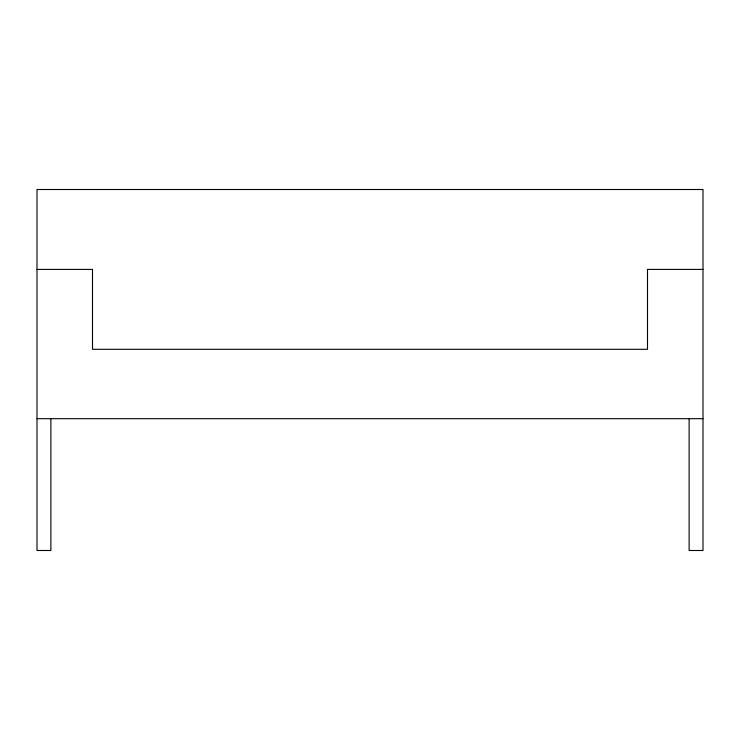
<?xml version="1.0" encoding="UTF-8"?>
<svg xmlns="http://www.w3.org/2000/svg" width="740" height="740" viewBox="0 0 740 740"><rect width="100%" height="100%" fill="white"/><g stroke="black" fill="none" stroke-linecap="round" stroke-linejoin="round"><path stroke-width="1.11" d="M37 269.406L92.5 269.406L92.5 349.308L647.5 349.308L647.5 269.406L703 269.406M37 418.683L703 418.683M689.125 418.683L689.125 550.495L703 550.495L703 189.505L37 189.505L37 550.495L50.875 550.495L50.875 418.683"/></g></svg>
